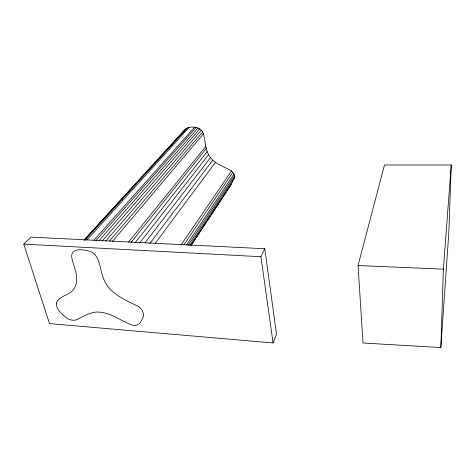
<?xml version="1.0" encoding="UTF-8"?>
<svg xmlns="http://www.w3.org/2000/svg" width="475" height="475" viewBox="0 0 475 475"><rect width="100%" height="100%" fill="white"/><g stroke="black" fill="none" stroke-linecap="round" stroke-linejoin="round"><path stroke-width="0.71" d="M440.848 347.54L443.371 269.129L451.25 165.003L384.512 164.979L358.049 265.555L363.025 343.021L440.848 347.54L448.857 231.978L451.25 165.003M273.089 342.95L276.492 334.091L264.783 248.74L31.059 237.126L23.75 244.126L49.489 323.617L273.089 342.95L260.912 256.726L264.783 248.74M184.229 131.064C187.097 124.913 199.619 126.297 202.647 131.907C205.657 139.145 204.689 147.654 208.543 154.672C213.132 163.602 223.487 166.185 231.539 170.929L233.991 174.046L234.602 177.478L231.194 184.484L191.306 245.13M191.015 245.296L231.194 184.484M189.792 245.272L234.602 177.478M188.064 245.456L234.442 175.685M186.627 244.845L233.991 174.046M183.997 244.649L232.881 172.259M181.1 244.934L231.539 170.929M155.26 243.301L215.371 162.45M149.75 243.598L212.752 160.229M145.059 242.755L210.514 157.534M139.739 242.873L208.543 154.672M135.072 242.773L207.165 151.632M130.928 242.618L206.245 148.568M128.458 242.25L205.823 146.407M112.13 241.805L203.496 133.778M109.41 241.169L202.647 131.907M105.646 241.258L201.358 130.203M102.042 241.146L199.809 128.82M99.168 240.493L198.045 127.929M96.045 240.433L196.056 127.526M93.83 240.32L194.346 127.52M86.996 239.911L189.08 127.46M84.888 240.279L187.429 127.84M83.98 240.124L185.873 128.689M84.164 240.006L184.733 129.996M358.049 265.555L443.371 269.129M23.75 244.126L260.912 256.726M56.282 303.204C56.109 310.015 62.789 314.711 67.438 318.689C70.27 319.853 73.607 320.969 76.582 319.705C84.134 316.219 91.788 310.816 100.558 312.253C111.447 313.274 120.466 320.441 130.358 324.413C138.255 327.916 141.681 322.145 143.711 314.978L142.536 310.751L138.973 306.749C125.287 299.933 108.14 293.455 103.128 277.335C99.655 269.07 100.433 257.883 92.263 252.385C85.904 249.333 69.397 246.543 71.921 258.376C73.94 267.805 79.853 278.397 74.605 287.856C70.864 295.533 58.953 295.23 56.282 303.204"/></g></svg>
